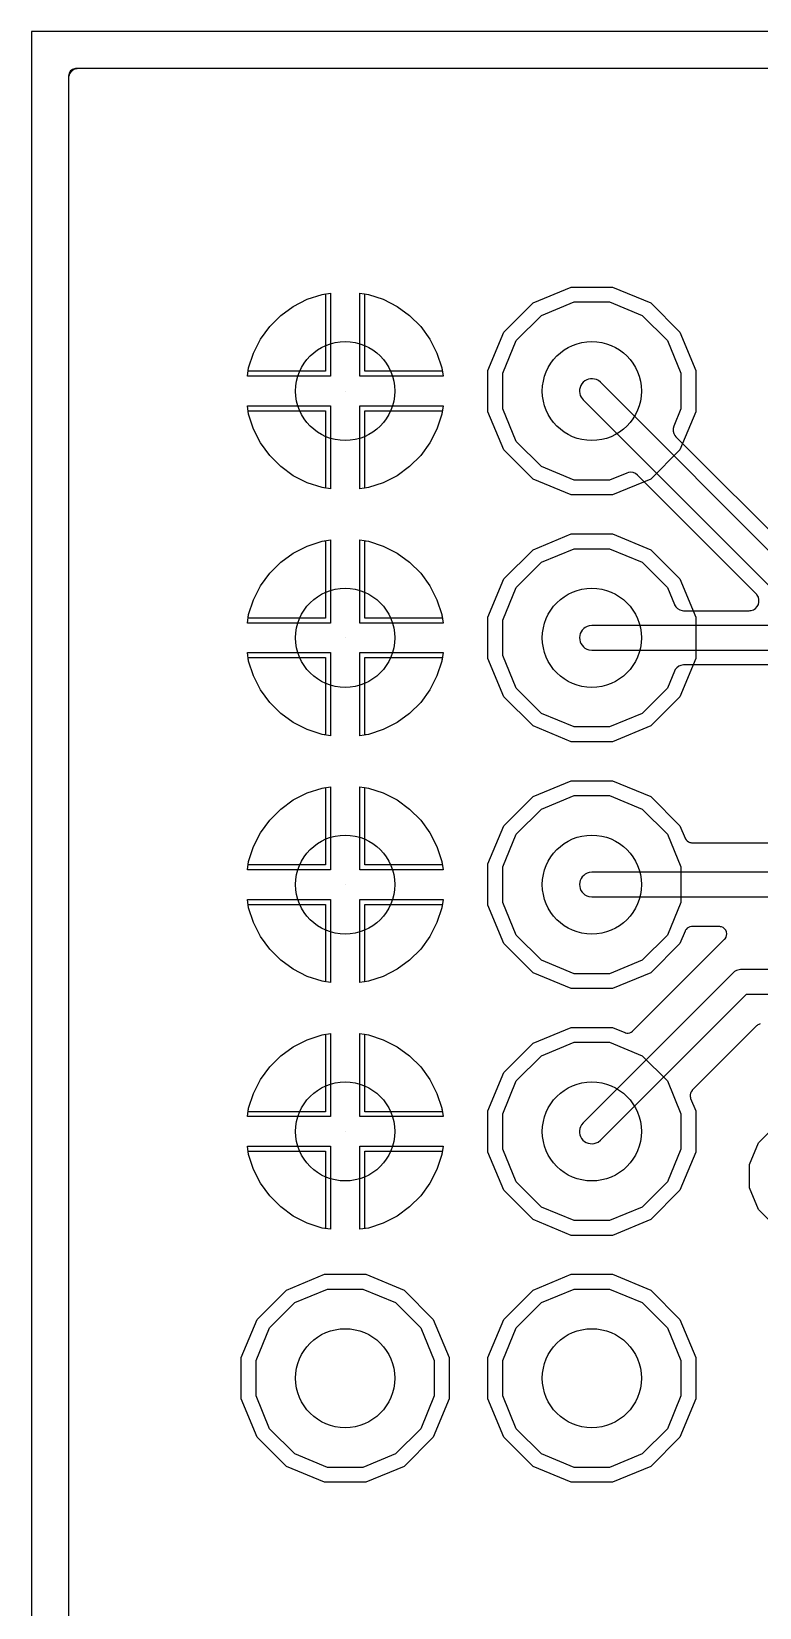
# Model space of a CAD drawing. Header units: millimetres. Extents: x -9.5 to 26.4, y -16 to 19.8.
# Drawn here: x -9.5 to -2, y 3.56 to 19.78 of the extents above; entities that cross this region are included whole.
import ezdxf

# ---------------------------------------------------------------- set-up
doc = ezdxf.new("R2010")
doc.units = ezdxf.units.MM

msp = doc.modelspace()

# ---------------------------------------------------------------- linework, layer by layer
at = {"layer": '16_copper'}
for points in [[(25.869, 19.399), (-9.0174, 19.399), (-9.025796875000001, 19.397953125), (-9.0342375, 19.397593750000002, 0.3205751741838904), (-9.117646875, 19.313928125), (-9.1181, 19.308378125, 0.013451900187748484), (-9.118546875, 19.302946875), (-9.119, 19.2974), (-9.119, -0.0965875)], [(4.30218125, 13.2606), (-2.784859375, 13.2606), (-2.785975, 13.260459375), (-2.7870906250000003, 13.260575000000001, 0.25340980559901094), (-2.87115, 13.212631250000001), (-2.878725, 13.19788125), (-2.95226875, 13.020328125), (-3.210328125, 12.76226875), (-3.547515625, 12.6226), (-3.9124812500000004, 12.6226), (-4.2496687500000005, 12.76226875), (-4.507728125, 13.020328125), (-4.647396875, 13.357515625000001), (-4.647396875, 13.722481250000001), (-4.507728125, 14.05966875), (-4.2496687500000005, 14.317728125), (-3.9124812500000004, 14.457396875), (-3.547515625, 14.457396875), (-3.210328125, 14.317728125), (-2.95226875, 14.05966875), (-2.878725, 13.882115625), (-2.878175, 13.881146875), (-2.87785, 13.880062500000001, 0.2534037897278073), (-2.8013875, 13.82075), (-2.784859375, 13.819396875), (-2.109809375, 13.819396875), (-2.0993875, 13.820696875000001), (-2.08889375, 13.821571875, 0.5415938989604304), (-2.0272375, 13.980196875), (-2.028934375, 13.98219375), (-2.029725, 13.98351875), (-2.031890625, 13.985678125000002), (-2.03796875, 13.9928375), (-3.25925, 15.21411875), (-3.260128125, 15.214803125000001), (-3.2608437500000003, 15.215681250000001, 0.25340807048297237), (-3.354184375, 15.241218750000002), (-3.369971875, 15.23614375), (-3.547515625, 15.162600000000001), (-3.9124812500000004, 15.162600000000001), (-4.2496687500000005, 15.302268750000001), (-4.507728125, 15.560328125000002), (-4.647396875, 15.897515625), (-4.647396875, 16.26248125), (-4.507728125, 16.59966875), (-4.2496687500000005, 16.857728125), (-3.9124812500000004, 16.997396875), (-3.547515625, 16.997396875), (-3.210328125, 16.857728125), (-2.95226875, 16.59966875), (-2.8126, 16.26248125), (-2.8126, 15.897515625), (-2.88614375, 15.719971875), (-2.88644375, 15.718887500000001), (-2.886975, 15.7179, 0.2534110283824202), (-2.8748500000000003, 15.621890625), (-2.8641187500000003, 15.609250000000001), (-1.6440218750000002, 14.389156250000001)], [(13.36960625, 5.8100000000000005), (5.009803125, 14.169803125000001), (5.0055531250000005, 14.173200000000001), (5.001825, 14.177125, 0.11143036570132879), (4.952184375, 14.202853125), (4.94501875, 14.203775), (4.935146875, 14.20609375), (4.92645625, 14.206168750000002), (4.92, 14.207), (-1.67739375, 14.207), (-3.640196875, 16.169803125), (-3.66216875, 16.18736875, 0.7855394421340399), (-3.8396281250000004, 16.015884375000002), (-3.819803125, 15.990196875), (-1.8198031250000002, 13.990196875), (-1.815553125, 13.9868), (-1.811825, 13.982875, 0.11143036570132879), (-1.7621843750000001, 13.957146875000001), (-1.75501875, 13.956225), (-1.745146875, 13.953906250000001), (-1.73645625, 13.95383125), (-1.73, 13.953000000000001), (4.867393750000001, 13.953000000000001), (13.227196875, 5.593196875)], [(13.05260625, 5.127000000000001), (4.549803125, 13.629803125), (4.5455531250000005, 13.6332), (4.541825, 13.637125000000001, 0.11143036570132879), (4.492184375, 13.662853125), (4.48501875, 13.663775000000001), (4.475146875, 13.66609375), (4.46645625, 13.66616875), (4.46, 13.667), (-3.73, 13.667), (-3.7579562500000003, 13.663884375, 0.7855334573518078), (-3.7621843750000004, 13.417146875), (-3.73, 13.413), (4.40739375, 13.413), (12.910196875, 4.9101968750000005)]]:
    msp.add_lwpolyline(points, format="xyb", dxfattribs=at)
for points in [[(-7.2695125, 16.283193750000002), (-7.263903125000001, 16.318615625), (-7.214340625, 16.47115625), (-7.1415218750000005, 16.614078125000002), (-7.0472375000000005, 16.74384375), (-6.93384375, 16.8572375), (-6.804078125, 16.951521875), (-6.66115625, 17.024340625), (-6.508615625, 17.073903125), (-6.47319375, 17.0795125), (-6.47319375, 16.283193750000002)], [(-6.066800000000001, 16.283193750000002), (-6.066800000000001, 17.0795125), (-6.03138125, 17.073903125), (-5.8788406250000005, 17.024340625), (-5.735918750000001, 16.951521875), (-5.6061531250000005, 16.8572375), (-5.492759375, 16.74384375), (-5.398475, 16.614078125000002), (-5.325656250000001, 16.47115625), (-5.27609375, 16.3186125), (-5.2704812500000005, 16.283193750000002)], [(-6.2700125, 16.079984375000002), (-6.2700125, 16.080012500000002), (-6.269984375, 16.080012500000002), (-6.269984375, 16.079984375000002)], [(-6.5086125, 15.08609375), (-6.66115625, 15.13565625), (-6.804078125, 15.208475), (-6.93384375, 15.302759375), (-7.0472375000000005, 15.416153125000001), (-7.1415218750000005, 15.54591875), (-7.214340625, 15.688840625000001), (-7.263903125000001, 15.841381250000001), (-7.2695125, 15.876800000000001), (-6.47319375, 15.876800000000001), (-6.47319375, 15.08048125)], [(-6.066800000000001, 15.876800000000001), (-5.2704812500000005, 15.876800000000001), (-5.27609375, 15.841384375), (-5.325656250000001, 15.688840625000001), (-5.398475, 15.54591875), (-5.492759375, 15.416153125000001), (-5.6061531250000005, 15.302759375), (-5.735918750000001, 15.208475), (-5.8788406250000005, 15.13565625), (-6.031384375, 15.08609375), (-6.066800000000001, 15.08048125)], [(-7.2695125, 13.743193750000001), (-7.263903125000001, 13.778615625), (-7.214340625, 13.93115625), (-7.1415218750000005, 14.074078125000002), (-7.0472375000000005, 14.20384375), (-6.93384375, 14.317237500000001), (-6.804078125, 14.411521875), (-6.66115625, 14.484340625000002), (-6.508615625, 14.533903125), (-6.47319375, 14.5395125), (-6.47319375, 13.743193750000001)], [(-6.066800000000001, 13.743193750000001), (-6.066800000000001, 14.5395125), (-6.03138125, 14.533903125), (-5.8788406250000005, 14.484340625000002), (-5.735918750000001, 14.411521875), (-5.6061531250000005, 14.317237500000001), (-5.492759375, 14.20384375), (-5.398475, 14.074078125000002), (-5.325656250000001, 13.93115625), (-5.27609375, 13.778612500000001), (-5.2704812500000005, 13.743193750000001)], [(-6.2700125, 13.539984375000001), (-6.2700125, 13.540012500000001), (-6.269984375, 13.540012500000001), (-6.269984375, 13.539984375000001)], [(-6.5086125, 12.54609375), (-6.66115625, 12.595656250000001), (-6.804078125, 12.668475), (-6.93384375, 12.762759375), (-7.0472375000000005, 12.876153125), (-7.1415218750000005, 13.005918750000001), (-7.214340625, 13.148840625), (-7.263903125000001, 13.30138125), (-7.2695125, 13.3368), (-6.47319375, 13.3368), (-6.47319375, 12.540481250000001)], [(-6.066800000000001, 13.3368), (-5.2704812500000005, 13.3368), (-5.27609375, 13.301384375000001), (-5.325656250000001, 13.148840625), (-5.398475, 13.005918750000001), (-5.492759375, 12.876153125), (-5.6061531250000005, 12.762759375), (-5.735918750000001, 12.668475), (-5.8788406250000005, 12.595656250000001), (-6.031384375, 12.54609375), (-6.066800000000001, 12.540481250000001)], [(-7.2695125, 11.20319375), (-7.263903125000001, 11.238615625000001), (-7.214340625, 11.39115625), (-7.1415218750000005, 11.534078125), (-7.0472375000000005, 11.66384375), (-6.93384375, 11.7772375), (-6.804078125, 11.871521875000001), (-6.66115625, 11.944340625), (-6.508615625, 11.993903125000001), (-6.47319375, 11.9995125), (-6.47319375, 11.20319375)], [(-6.066800000000001, 11.20319375), (-6.066800000000001, 11.9995125), (-6.03138125, 11.993903125000001), (-5.8788406250000005, 11.944340625), (-5.735918750000001, 11.871521875000001), (-5.6061531250000005, 11.7772375), (-5.492759375, 11.66384375), (-5.398475, 11.534078125), (-5.325656250000001, 11.39115625), (-5.27609375, 11.2386125), (-5.2704812500000005, 11.20319375)], [(-3.9124812500000004, 10.082600000000001), (-4.2496687500000005, 10.222268750000001), (-4.507728125, 10.480328125), (-4.647396875, 10.817515625), (-4.647396875, 11.18248125), (-4.507728125, 11.519668750000001), (-4.2496687500000005, 11.777728125000001), (-3.9124812500000004, 11.917396875000001), (-3.547515625, 11.917396875000001), (-3.210328125, 11.777728125000001), (-2.95226875, 11.519668750000001), (-2.8126, 11.18248125), (-2.8126, 10.817515625), (-2.95226875, 10.480328125), (-3.210328125, 10.222268750000001), (-3.547515625, 10.082600000000001)], [(-6.2700125, 10.999984375), (-6.2700125, 11.0000125), (-6.269984375, 11.0000125), (-6.269984375, 10.999984375)], [(-6.5086125, 10.00609375), (-6.66115625, 10.05565625), (-6.804078125, 10.128475), (-6.93384375, 10.222759375), (-7.0472375000000005, 10.336153125000001), (-7.1415218750000005, 10.46591875), (-7.214340625, 10.608840625000001), (-7.263903125000001, 10.761381250000001), (-7.2695125, 10.796800000000001), (-6.47319375, 10.796800000000001), (-6.47319375, 10.00048125)], [(-6.066800000000001, 10.796800000000001), (-5.2704812500000005, 10.796800000000001), (-5.27609375, 10.761384375), (-5.325656250000001, 10.608840625000001), (-5.398475, 10.46591875), (-5.492759375, 10.336153125000001), (-5.6061531250000005, 10.222759375), (-5.735918750000001, 10.128475), (-5.8788406250000005, 10.05565625), (-6.031384375, 10.00609375), (-6.066800000000001, 10.00048125)], [(-7.2695125, 8.66319375), (-7.263903125000001, 8.698615625), (-7.214340625, 8.85115625), (-7.1415218750000005, 8.994078125), (-7.0472375000000005, 9.12384375), (-6.93384375, 9.2372375), (-6.804078125, 9.331521875), (-6.66115625, 9.404340625), (-6.508615625, 9.453903125), (-6.47319375, 9.4595125), (-6.47319375, 8.66319375)], [(-6.066800000000001, 8.66319375), (-6.066800000000001, 9.4595125), (-6.03138125, 9.453903125), (-5.8788406250000005, 9.404340625), (-5.735918750000001, 9.331521875), (-5.6061531250000005, 9.2372375), (-5.492759375, 9.12384375), (-5.398475, 8.994078125), (-5.325656250000001, 8.85115625), (-5.27609375, 8.698612500000001), (-5.2704812500000005, 8.66319375)], [(-3.9124812500000004, 7.5426), (-4.2496687500000005, 7.68226875), (-4.507728125, 7.940328125000001), (-4.647396875, 8.277515625000001), (-4.647396875, 8.642481250000001), (-4.507728125, 8.97966875), (-4.2496687500000005, 9.237728125), (-3.9124812500000004, 9.377396875), (-3.547515625, 9.377396875), (-3.210328125, 9.237728125), (-2.95226875, 8.97966875), (-2.8126, 8.642481250000001), (-2.8126, 8.277515625000001), (-2.95226875, 7.940328125000001), (-3.210328125, 7.68226875), (-3.547515625, 7.5426)], [(-6.2700125, 8.459984375000001), (-6.2700125, 8.460012500000001), (-6.269984375, 8.460012500000001), (-6.269984375, 8.459984375000001)], [(-6.5086125, 7.466093750000001), (-6.66115625, 7.51565625), (-6.804078125, 7.588475000000001), (-6.93384375, 7.682759375000001), (-7.0472375000000005, 7.796153125), (-7.1415218750000005, 7.92591875), (-7.214340625, 8.068840625), (-7.263903125000001, 8.22138125), (-7.2695125, 8.2568), (-6.47319375, 8.2568), (-6.47319375, 7.46048125)], [(-6.066800000000001, 8.2568), (-5.2704812500000005, 8.2568), (-5.27609375, 8.221384375), (-5.325656250000001, 8.068840625), (-5.398475, 7.92591875), (-5.492759375, 7.796153125), (-5.6061531250000005, 7.682759375000001), (-5.735918750000001, 7.588475000000001), (-5.8788406250000005, 7.51565625), (-6.031384375, 7.466093750000001), (-6.066800000000001, 7.46048125)], [(-6.45248125, 5.0026), (-6.789668750000001, 5.14226875), (-7.047728125, 5.400328125000001), (-7.187396875, 5.737515625), (-7.187396875, 6.10248125), (-7.047728125, 6.43966875), (-6.789668750000001, 6.697728125), (-6.45248125, 6.8373968750000005), (-6.087515625, 6.8373968750000005), (-5.750328125, 6.697728125), (-5.49226875, 6.43966875), (-5.352600000000001, 6.10248125), (-5.352600000000001, 5.737515625), (-5.49226875, 5.400328125000001), (-5.750328125, 5.14226875), (-6.087515625, 5.0026)], [(-3.9124812500000004, 5.0026), (-4.2496687500000005, 5.14226875), (-4.507728125, 5.400328125000001), (-4.647396875, 5.737515625), (-4.647396875, 6.10248125), (-4.507728125, 6.43966875), (-4.2496687500000005, 6.697728125), (-3.9124812500000004, 6.8373968750000005), (-3.547515625, 6.8373968750000005), (-3.210328125, 6.697728125), (-2.95226875, 6.43966875), (-2.8126, 6.10248125), (-2.8126, 5.737515625), (-2.95226875, 5.400328125000001), (-3.210328125, 5.14226875), (-3.547515625, 5.0026)]]:
    msp.add_lwpolyline(points, close=True, dxfattribs=at)
at = {"layer": '1_copper'}
for points in [[(25.8944, 19.399), (-9.0428, 19.399), (-9.04841875, 19.398187500000002, 0.39258815634569955), (-9.119, 19.3228), (-9.119, -2.482384375)], [(-1.9964718750000001, 9.566303125000001, 0.08765396656356698), (-2.020909375, 9.55601875), (-2.026503125, 9.551146875), (-2.033459375, 9.54588125), (-2.6963531250000004, 8.882990625), (-2.6973406250000003, 8.881668750000001), (-2.69861875, 8.880625, 0.21835602199983406), (-2.718146875, 8.820175), (-2.71544375, 8.809806250000001), (-2.7137562500000003, 8.802184375000001, 0.007893929092387245), (-2.7128718750000003, 8.799946875), (-2.6602, 8.67279375), (-2.6602, 8.247200000000001), (-2.82306875, 7.854003125), (-3.124003125, 7.55306875), (-3.5172000000000003, 7.3902), (-3.942796875, 7.3902), (-4.33599375, 7.55306875), (-4.636928125, 7.854003125), (-4.799796875, 8.247200000000001), (-4.799796875, 8.672796875000001), (-4.636928125, 9.06599375), (-4.33599375, 9.366928125000001), (-3.942796875, 9.529796875), (-3.517203125, 9.529796875), (-3.39005, 9.477125000000001), (-3.388446875, 9.476715625), (-3.3869968750000004, 9.4759375, 0.21835452448693754), (-3.323675, 9.481028125), (-3.315153125, 9.487478125), (-3.3087343750000002, 9.49196875, 0.007896397064631891), (-3.30700625, 9.49364375), (-2.644115625, 10.1565375), (-2.36253125, 10.438118750000001), (-2.3608281250000003, 10.440396875000001), (-2.35866875, 10.442278125, 0.5484095900174472), (-2.39570625, 10.56533125), (-2.40436875, 10.56653125), (-2.4116093750000003, 10.568046875, 0.015770375218223928), (-2.4164125000000003, 10.568200000000001), (-2.7, 10.568200000000001), (-2.7016375, 10.5679625), (-2.703275, 10.568128125000001, 0.21834638570063183), (-2.759825, 10.53919375), (-2.765228125, 10.52998125), (-2.76944375, 10.523365625, 0.007889569284554799), (-2.7704, 10.521159375), (-2.82306875, 10.394003125000001), (-3.124003125, 10.09306875), (-3.5172000000000003, 9.930200000000001), (-3.942796875, 9.930200000000001), (-4.33599375, 10.09306875), (-4.636928125, 10.394003125000001), (-4.799796875, 10.7872), (-4.799796875, 11.212796875), (-4.636928125, 11.605993750000001), (-4.33599375, 11.906928125), (-3.942796875, 12.069796875), (-3.5172000000000003, 12.069796875), (-3.124003125, 11.906928125), (-2.82306875, 11.605993750000001), (-2.7704, 11.478837500000001), (-2.769596875, 11.4774875), (-2.7691625, 11.476040625000001), (-2.7691250000000003, 11.475984375000001), (-2.76908125, 11.4758375, 0.2183495123382137), (-2.72070625, 11.434665625000001), (-2.710146875, 11.433203125), (-2.702403125, 11.431834375000001, 0.00788569762177906), (-2.7, 11.431796875), (-0.45790625, 11.431796875)], [(8.5, 10.127), (-2.19, 10.127), (-2.1954000000000002, 10.126396875000001), (-2.2008187500000003, 10.126537500000001, 0.11143579834837763), (-2.2541156250000003, 10.109628125), (-2.2598406250000003, 10.105209375000001), (-2.268453125, 10.099871875), (-2.274646875, 10.093784375), (-2.279803125, 10.089803125000001), (-3.819803125, 8.549803125), (-3.83736875, 8.52783125, 0.7855394421340399), (-3.665884375, 8.350371875), (-3.640196875, 8.370196875), (-2.13739375, 9.873000000000001), (8.44739375, 9.873000000000001)]]:
    msp.add_lwpolyline(points, format="xyb", dxfattribs=at)
for points in [[(-7.277559375, 16.23239375), (-7.263903125000001, 16.3186125), (-7.2143375, 16.471171875), (-7.141531250000001, 16.6140625), (-7.047243750000001, 16.743834375000002), (-6.933834375, 16.857243750000002), (-6.804062500000001, 16.951531250000002), (-6.661171875, 17.0243375), (-6.5086125, 17.073903125), (-6.42239375, 17.087559375), (-6.42239375, 16.23239375)], [(-6.1176, 16.23239375), (-6.1176, 17.087559375), (-6.031384375, 17.073903125), (-5.878825, 17.0243375), (-5.735934375, 16.951531250000002), (-5.6061625, 16.857243750000002), (-5.492753125, 16.743834375000002), (-5.398465625, 16.6140625), (-5.325659375, 16.471171875), (-5.27609375, 16.3186125), (-5.2624375, 16.23239375)], [(-3.942796875, 15.010200000000001), (-4.33599375, 15.17306875), (-4.636928125, 15.474003125000001), (-4.799796875, 15.8672), (-4.799796875, 16.292796875), (-4.636928125, 16.68599375), (-4.33599375, 16.986928125000002), (-3.942796875, 17.149796875), (-3.5172000000000003, 17.149796875), (-3.124003125, 16.986928125000002), (-2.82306875, 16.68599375), (-2.6602, 16.292796875), (-2.6602, 15.8672), (-2.82306875, 15.474003125000001), (-3.124003125, 15.17306875), (-3.5172000000000003, 15.010200000000001)], [(-6.2700125, 16.079984375000002), (-6.2700125, 16.080012500000002), (-6.269984375, 16.080012500000002), (-6.269984375, 16.079984375000002)], [(-6.5086125, 15.08609375), (-6.661171875, 15.135659375000001), (-6.804062500000001, 15.208465625), (-6.933834375, 15.302753125), (-7.047243750000001, 15.4161625), (-7.141531250000001, 15.545934375), (-7.2143375, 15.688825000000001), (-7.263903125000001, 15.841384375), (-7.277559375, 15.9276), (-6.42239375, 15.9276), (-6.42239375, 15.072437500000001)], [(-6.1176, 15.9276), (-5.2624375, 15.9276), (-5.27609375, 15.841384375), (-5.325659375, 15.688825000000001), (-5.398465625, 15.545934375), (-5.492753125, 15.4161625), (-5.6061625, 15.302753125), (-5.735934375, 15.208465625), (-5.878825, 15.135659375000001), (-6.031384375, 15.08609375), (-6.1176, 15.072437500000001)], [(-3.942796875, 12.4702), (-4.33599375, 12.633068750000001), (-4.636928125, 12.934003125), (-4.799796875, 13.327200000000001), (-4.799796875, 13.752796875000001), (-4.636928125, 14.14599375), (-4.33599375, 14.446928125000001), (-3.942796875, 14.609796875), (-3.5172000000000003, 14.609796875), (-3.124003125, 14.446928125000001), (-2.82306875, 14.14599375), (-2.6602, 13.752796875000001), (-2.6602, 13.327200000000001), (-2.82306875, 12.934003125), (-3.124003125, 12.633068750000001), (-3.5172000000000003, 12.4702)], [(-7.277559375, 13.69239375), (-7.263903125000001, 13.778612500000001), (-7.2143375, 13.931171875), (-7.141531250000001, 14.0740625), (-7.047243750000001, 14.203834375000001), (-6.933834375, 14.317243750000001), (-6.804062500000001, 14.411531250000001), (-6.661171875, 14.4843375), (-6.5086125, 14.533903125), (-6.42239375, 14.547559375), (-6.42239375, 13.69239375)], [(-6.1176, 13.69239375), (-6.1176, 14.547559375), (-6.031384375, 14.533903125), (-5.878825, 14.4843375), (-5.735934375, 14.411531250000001), (-5.6061625, 14.317243750000001), (-5.492753125, 14.203834375000001), (-5.398465625, 14.0740625), (-5.325659375, 13.931171875), (-5.27609375, 13.778612500000001), (-5.2624375, 13.69239375)], [(-6.2700125, 13.539984375000001), (-6.2700125, 13.540012500000001), (-6.269984375, 13.540012500000001), (-6.269984375, 13.539984375000001)], [(-6.5086125, 12.54609375), (-6.661171875, 12.595659375), (-6.804062500000001, 12.668465625000001), (-6.933834375, 12.762753125000001), (-7.047243750000001, 12.876162500000001), (-7.141531250000001, 13.005934375), (-7.2143375, 13.148825), (-7.263903125000001, 13.301384375000001), (-7.277559375, 13.3876), (-6.42239375, 13.3876), (-6.42239375, 12.5324375)], [(-6.1176, 13.3876), (-5.2624375, 13.3876), (-5.27609375, 13.301384375000001), (-5.325659375, 13.148825), (-5.398465625, 13.005934375), (-5.492753125, 12.876162500000001), (-5.6061625, 12.762753125000001), (-5.735934375, 12.668465625000001), (-5.878825, 12.595659375), (-6.031384375, 12.54609375), (-6.1176, 12.5324375)], [(-7.277559375, 11.15239375), (-7.263903125000001, 11.2386125), (-7.2143375, 11.391171875000001), (-7.141531250000001, 11.534062500000001), (-7.047243750000001, 11.663834375), (-6.933834375, 11.77724375), (-6.804062500000001, 11.87153125), (-6.661171875, 11.944337500000001), (-6.5086125, 11.993903125000001), (-6.42239375, 12.007559375000001), (-6.42239375, 11.15239375)], [(-6.1176, 11.15239375), (-6.1176, 12.007559375000001), (-6.031384375, 11.993903125000001), (-5.878825, 11.944337500000001), (-5.735934375, 11.87153125), (-5.6061625, 11.77724375), (-5.492753125, 11.663834375), (-5.398465625, 11.534062500000001), (-5.325659375, 11.391171875000001), (-5.27609375, 11.2386125), (-5.2624375, 11.15239375)], [(-6.2700125, 10.999984375), (-6.2700125, 11.0000125), (-6.269984375, 11.0000125), (-6.269984375, 10.999984375)], [(-6.5086125, 10.00609375), (-6.661171875, 10.055659375000001), (-6.804062500000001, 10.128465625), (-6.933834375, 10.222753125), (-7.047243750000001, 10.3361625), (-7.141531250000001, 10.465934375), (-7.2143375, 10.608825000000001), (-7.263903125000001, 10.761384375), (-7.277559375, 10.8476), (-6.42239375, 10.8476), (-6.42239375, 9.992437500000001)], [(-6.1176, 10.8476), (-5.2624375, 10.8476), (-5.27609375, 10.761384375), (-5.325659375, 10.608825000000001), (-5.398465625, 10.465934375), (-5.492753125, 10.3361625), (-5.6061625, 10.222753125), (-5.735934375, 10.128465625), (-5.878825, 10.055659375000001), (-6.031384375, 10.00609375), (-6.1176, 9.992437500000001)], [(-7.277559375, 8.61239375), (-7.263903125000001, 8.698612500000001), (-7.2143375, 8.851171875), (-7.141531250000001, 8.9940625), (-7.047243750000001, 9.123834375000001), (-6.933834375, 9.237243750000001), (-6.804062500000001, 9.331531250000001), (-6.661171875, 9.4043375), (-6.5086125, 9.453903125), (-6.42239375, 9.467559375), (-6.42239375, 8.61239375)], [(-6.1176, 8.61239375), (-6.1176, 9.467559375), (-6.031384375, 9.453903125), (-5.878825, 9.4043375), (-5.735934375, 9.331531250000001), (-5.6061625, 9.237243750000001), (-5.492753125, 9.123834375000001), (-5.398465625, 8.9940625), (-5.325659375, 8.851171875), (-5.27609375, 8.698612500000001), (-5.2624375, 8.61239375)], [(-6.2700125, 8.459984375000001), (-6.2700125, 8.460012500000001), (-6.269984375, 8.460012500000001), (-6.269984375, 8.459984375000001)], [(-6.5086125, 7.466093750000001), (-6.661171875, 7.515659375), (-6.804062500000001, 7.588465625), (-6.933834375, 7.6827531250000005), (-7.047243750000001, 7.7961625), (-7.141531250000001, 7.925934375000001), (-7.2143375, 8.068825), (-7.263903125000001, 8.221384375), (-7.277559375, 8.3076), (-6.42239375, 8.3076), (-6.42239375, 7.4524375)], [(-6.1176, 8.3076), (-5.2624375, 8.3076), (-5.27609375, 8.221384375), (-5.325659375, 8.068825), (-5.398465625, 7.925934375000001), (-5.492753125, 7.7961625), (-5.6061625, 7.6827531250000005), (-5.735934375, 7.588465625), (-5.878825, 7.515659375), (-6.031384375, 7.466093750000001), (-6.1176, 7.4524375)], [(-6.482796875, 4.8502), (-6.87599375, 5.01306875), (-7.176928125000001, 5.314003125), (-7.339796875, 5.7072), (-7.339796875, 6.132796875), (-7.176928125000001, 6.5259937500000005), (-6.87599375, 6.826928125), (-6.482796875, 6.989796875000001), (-6.0572, 6.989796875000001), (-5.664003125000001, 6.826928125), (-5.36306875, 6.5259937500000005), (-5.200200000000001, 6.132796875), (-5.200200000000001, 5.7072), (-5.36306875, 5.314003125), (-5.664003125000001, 5.01306875), (-6.0572, 4.8502)], [(-3.942796875, 4.8502), (-4.33599375, 5.01306875), (-4.636928125, 5.314003125), (-4.799796875, 5.7072), (-4.799796875, 6.132796875), (-4.636928125, 6.5259937500000005), (-4.33599375, 6.826928125), (-3.942796875, 6.989796875000001), (-3.5172000000000003, 6.989796875000001), (-3.124003125, 6.826928125), (-2.82306875, 6.5259937500000005), (-2.6602, 6.132796875), (-2.6602, 5.7072), (-2.82306875, 5.314003125), (-3.124003125, 5.01306875), (-3.5172000000000003, 4.8502)]]:
    msp.add_lwpolyline(points, close=True, dxfattribs=at)
msp.add_lwpolyline([(0.07071875, 10.7054375, 0.9999999999999999), (-0.07071875, 11.294562500000001), (-0.115928125, 11.279875, 0.15838534241201704), (-0.25829375, 11.15828125), (-0.27423437500000003, 11.127), (-3.73, 11.127), (-3.7579562500000003, 11.123884375000001, 0.7855334573518078), (-3.7621843750000004, 10.877146875000001), (-3.73, 10.873000000000001), (-0.27423437500000003, 10.873000000000001), (-0.25829375, 10.84171875, 0.2820309453045792), (0.02376875, 10.698)], format="xyb", close=True, dxfattribs=at)
msp.add_lwpolyline([(-1.843725, 7.48558125), (-2.0144156250000003, 7.656271875000001), (-2.106796875, 7.8792968750000005), (-2.106796875, 8.120700000000001), (-2.0144156250000003, 8.343725000000001), (-1.843725, 8.514415625)], dxfattribs=at)
at = {"layer": 'drills_PTH'}
for centre in [(-6.2700000000000005, 16.080000000000002), (-3.73, 16.080000000000002), (-6.2700000000000005, 13.540000000000001), (-3.73, 13.540000000000001), (-6.2700000000000005, 11), (-3.73, 11), (-6.2700000000000005, 8.46), (-3.73, 8.46), (-6.2700000000000005, 5.92), (-3.73, 5.92)]:
    msp.add_circle(centre, 0.51, dxfattribs=at)
at = {"layer": 'outline'}
msp.add_lwpolyline([(-9.5, -16), (26.3516, -16), (26.3516, 19.78), (-9.5, 19.78), (-9.5, -16)], close=True, dxfattribs=at)

doc.saveas('drawing.dxf')
